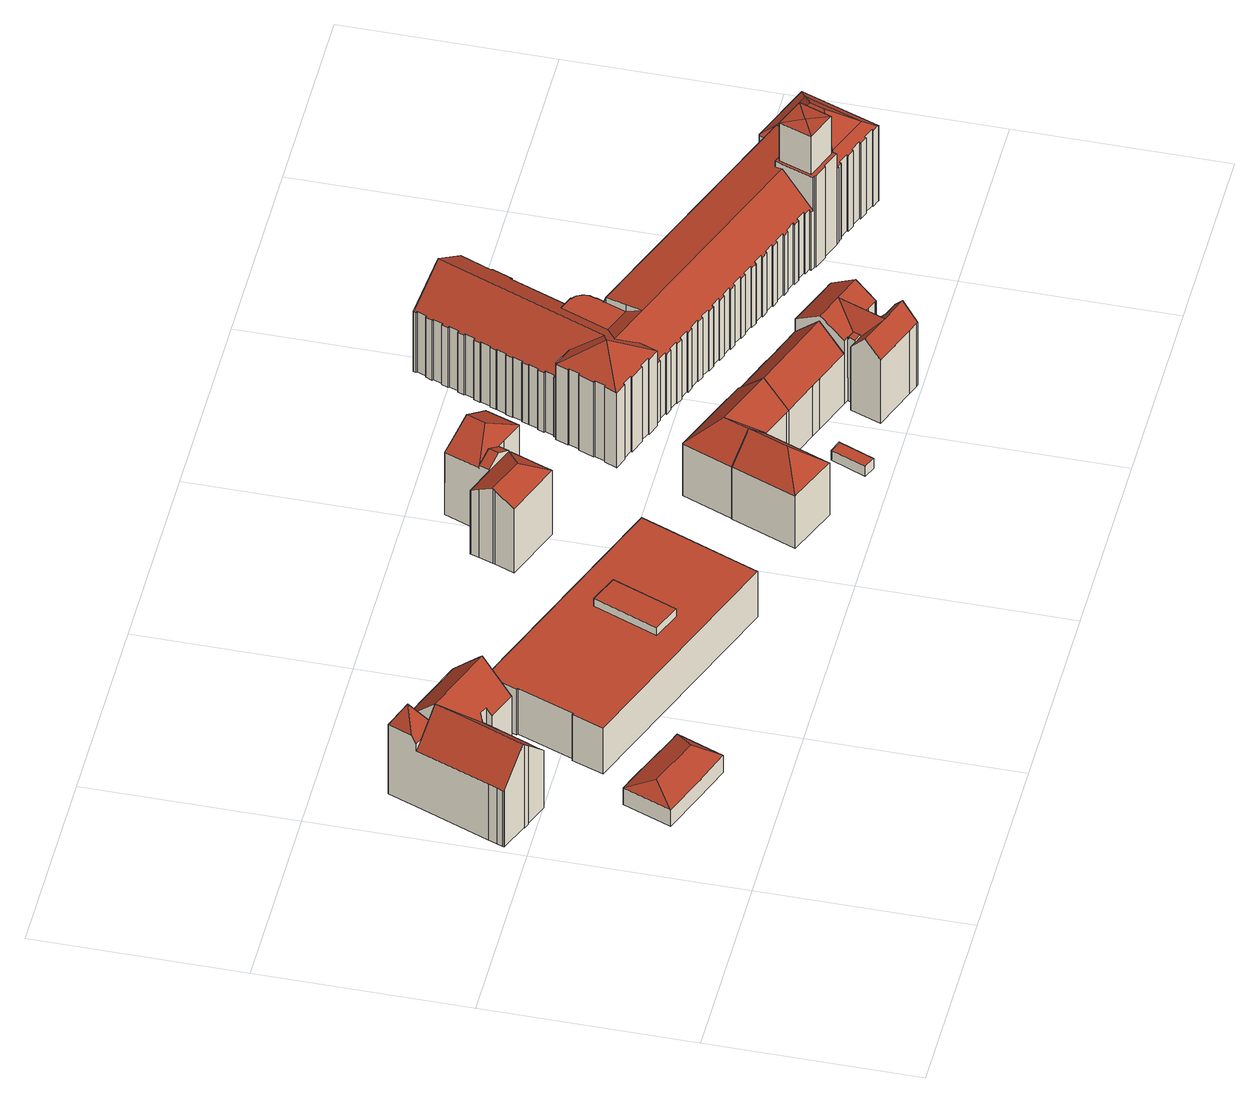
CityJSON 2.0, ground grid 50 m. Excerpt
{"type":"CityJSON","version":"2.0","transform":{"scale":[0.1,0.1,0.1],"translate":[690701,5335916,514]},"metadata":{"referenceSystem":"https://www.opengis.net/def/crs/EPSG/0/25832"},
"CityObjects":{
"building1":{"type":"Building","attributes":{"Gemeindeschluessel":"09162000","HoeheDach":"522.950","HoeheGrund":"515.320","Methode":"2000","NiedrigsteTraufeDesGebaeudes":"519.986","Geometrietyp2DReferenz":"3000","function":"31001_2463","roofType":"3200","measuredHeight":7.63},"geometry":[{"type":"MultiSurface","lod":"2","boundaries":[[[0,1,2,3,4,5]],[[0,5,6]],[[7,4,3,8]],[[9,10,11,12,13,14]],[[15,2,11,10]],[[16,5,4,7]],[[12,11,1,0,6,17,13]],[[11,2,1]],[[13,17,6,5,16,18,19,14]],[[10,9,14,19,18,16,7,8,15]],[[8,3,2,15]]],"semantics":{"surfaces":[{"type":"RoofSurface"},{"type":"WallSurface"},{"type":"GroundSurface"}],"values":[0,0,1,1,1,1,0,0,1,2,1]}}]},
"building2":{"type":"Building","attributes":{"Gemeindeschluessel":"09162000","HoeheDach":"540.770","HoeheGrund":"515.180","Methode":"2000","NiedrigsteTraufeDesGebaeudes":"531.551","Geometrietyp2DReferenz":"3000","function":"31001_1000","roofType":"3100","measuredHeight":25.59,"storeysAboveGround":4},"geometry":[{"type":"MultiSurface","lod":"2","boundaries":[[[20,21,22,23]],[[24,25,26]],[[27,28,21,20]],[[29,30,31]],[[32,33,28,27]],[[34,35,36,37,30,24,26,38,39,40]],[[41,42,43,44]],[[45,46,47,48,49,50]],[[51,52,53,54,41,44,55,56,57,47,46,45,58,59,32,27,20,23,60,61,62,63,64,65,66,67,68,69,70,71,72,73,74,75,76]],[[47,57,56,77,78,48]],[[79,53,52,51,76,80,81,82]],[[71,83,84,72]],[[85,82,81,80,86,87,31,30]],[[88,89,87,86,75,74,73,72,84]],[[90,91,92]],[[23,22,93,60]],[[58,94,95,59]],[[64,34,40,65]],[[63,35,34,64]],[[75,86,80,76]],[[62,61,96,36,35,63]],[[45,50,94,58]],[[87,89,31]],[[90,88,84,83,91]],[[56,55,44,43,97,77]],[[24,29,90,92,25]],[[38,26,25,92,91,83,71,70,69,68,67]],[[60,93,96,61]],[[78,77,97,43,42,98,79,82,85,30]],[[29,31,89,88,90]],[[96,93,22,21,28,33,95,94,50,49,48,78,30,37,36]],[[59,95,33,32]],[[53,79,98,54]],[[65,40,39,66]],[[66,39,38,67]],[[54,98,42,41]],[[24,30,29]]],"semantics":{"surfaces":[{"type":"WallSurface"},{"type":"RoofSurface"},{"type":"GroundSurface"}],"values":[0,0,0,0,0,1,0,0,2,0,0,0,1,0,1,0,0,0,0,0,0,0,0,1,0,1,0,0,1,1,1,0,0,0,0,0,0]}}]},
"building3":{"type":"Building","attributes":{"Gemeindeschluessel":"09162000","HoeheDach":"530.840","HoeheGrund":"515.204","Methode":"2000","NiedrigsteTraufeDesGebaeudes":"528.590","Geometrietyp2DReferenz":"3000","function":"31001_3020","roofType":"1000","measuredHeight":15.64,"storeysAboveGround":3},"geometry":[{"type":"MultiSurface","lod":"2","boundaries":[[[99,100,101,102]],[[103,104,105,106]],[[107,108,109,110]],[[111,112,113,114]],[[115,100,99,116,117,118]],[[110,109,119,120]],[[121,122,118,117]],[[103,123,124,102,101,125,126,104]],[[119,109,108,127]],[[120,119,127,128]],[[129,130,112,111]],[[106,105,130,129]],[[128,127,108,107]],[[124,123,103,106,129,111,114,121,117,116,99,102]],[[114,113,122,121]],[[104,126,125,101,100,115,118,122,113,112,130,105],[107,110,120,128]]],"semantics":{"surfaces":[{"type":"WallSurface"},{"type":"RoofSurface"},{"type":"GroundSurface"}],"values":[0,0,0,0,0,0,0,0,1,0,0,0,0,2,0,1]}}]},
"building4":{"type":"Building","attributes":{"Gemeindeschluessel":"09162000","HoeheDach":"536.640","HoeheGrund":"515.020","Methode":"1000","NiedrigsteTraufeDesGebaeudes":"530.200","Geometrietyp2DReferenz":"3000","function":"31001_9998","roofType":"3200","measuredHeight":21.62,"storeysAboveGround":5},"geometry":[{"type":"MultiSurface","lod":"2","boundaries":[[[131,132,133,134]],[[135,136,137,138]],[[132,139,140,133]],[[141,142,135,138,143,144]],[[134,133,140,137,136]],[[131,142,141,144,139,132]],[[142,131,134,136,135]],[[140,139,144,143,138,137]]],"semantics":{"surfaces":[{"type":"RoofSurface"},{"type":"WallSurface"},{"type":"GroundSurface"}],"values":[0,1,0,2,0,1,1,1]}}]},
"building5":{"type":"Building","attributes":{"Gemeindeschluessel":"09162000","HoeheDach":"537.180","HoeheGrund":"514.008","Methode":"2000","NiedrigsteTraufeDesGebaeudes":"532.150","Geometrietyp2DReferenz":"3000","function":"31001_1000","roofType":"3100","measuredHeight":23.17,"storeysAboveGround":6},"geometry":[{"type":"MultiSurface","lod":"2","boundaries":[[[145,146,147,148,149,150,151,152]],[[153,147,146,154]],[[155,156,157,158]],[[159,160,161,149,148]],[[162,163,164,165]],[[166,167,168,169]],[[150,170,171,172,151]],[[149,161,173,170,150]],[[167,166,163,162]],[[168,174,175,176,169]],[[176,175,177,178,179]],[[154,146,145,180,181,182,178,177,183]],[[182,181,184,185,186]],[[184,187,188,185]],[[179,189,164,163,166,169,176]],[[183,177,175,174]],[[156,155,186,185,188,152,151,172,190]],[[159,153,154,183,174,168,167,162,165,191,157,156,190,192,193,160]],[[159,148,147,153]],[[193,173,161,160]],[[190,172,171,192]],[[181,180,187,184]],[[193,192,171,170,173]],[[191,165,164,189,194]],[[145,152,188,187,180]],[[191,194,158,157]],[[179,178,182,186,155,158,194,189]]],"semantics":{"surfaces":[{"type":"RoofSurface"},{"type":"WallSurface"},{"type":"GroundSurface"}],"values":[0,1,1,1,1,1,0,0,1,1,0,1,1,0,0,1,1,2,1,1,1,0,1,1,1,1,0]}}]},
"building6":{"type":"Building","attributes":{"Gemeindeschluessel":"09162000","HoeheDach":"536.460","HoeheGrund":"515.120","Methode":"2000","NiedrigsteTraufeDesGebaeudes":"530.188","Geometrietyp2DReferenz":"3000","function":"31001_9998","roofType":"3100","measuredHeight":21.34,"storeysAboveGround":5},"geometry":[{"type":"MultiSurface","lod":"2","boundaries":[[[195,196,197,198,199,200]],[[200,199,198,201,202,203,204]],[[205,195,200,204,206]],[[207,208,209,210,211,212]],[[213,206,204,203]],[[210,209,214,215,197,196,195]],[[211,210,195,205]],[[216,217,218,208,207,212,219,213,203,202,201]],[[219,212,211,205,206,213]],[[217,215,214,218]],[[218,214,209,208]],[[215,217,216,201,198,197]]],"semantics":{"surfaces":[{"type":"RoofSurface"},{"type":"WallSurface"},{"type":"GroundSurface"}],"values":[0,1,0,1,1,0,0,2,1,1,1,1]}}]},
"building7":{"type":"Building","attributes":{"Gemeindeschluessel":"09162000","HoeheDach":"518.188","HoeheGrund":"515.290","Methode":"1000","NiedrigsteTraufeDesGebaeudes":"518.188","Geometrietyp2DReferenz":"3000","function":"31001_2000","roofType":"1000","measuredHeight":2.9},"geometry":[{"type":"MultiSurface","lod":"2","boundaries":[[[220,221,222,223]],[[221,224,225,222]],[[220,226,224,221]],[[222,225,227,223]],[[223,227,226,220]],[[227,225,224,226]]],"semantics":{"surfaces":[{"type":"GroundSurface"},{"type":"WallSurface"},{"type":"RoofSurface"}],"values":[0,1,1,1,1,2]}}]},
"building8":{"type":"Building","attributes":{"Gemeindeschluessel":"09162000","HoeheDach":"536.210","HoeheGrund":"515.115","Methode":"2000","NiedrigsteTraufeDesGebaeudes":"529.707","Geometrietyp2DReferenz":"3000","function":"31001_1000","roofType":"3100","measuredHeight":21.09,"storeysAboveGround":4},"geometry":[{"type":"MultiSurface","lod":"2","boundaries":[[[228,229,230,231]],[[232,233,230,229,234,235,236]],[[231,230,233,237]],[[238,239,240,241]],[[241,240,242,243]],[[239,238,244,237,233,232]],[[243,242,245,217]],[[242,240,239,232,236,245]],[[234,229,228,246,201,235]],[[244,238,241,243,217,247,201,246,228,231,237]],[[245,236,235,201,247,217]]],"semantics":{"surfaces":[{"type":"WallSurface"},{"type":"RoofSurface"},{"type":"GroundSurface"}],"values":[0,1,0,0,0,0,0,1,0,2,0]}}]},
"building9":{"type":"Building","attributes":{"Gemeindeschluessel":"09162000","HoeheDach":"537.890","HoeheGrund":"515.087","Methode":"2000","NiedrigsteTraufeDesGebaeudes":"533.430","Geometrietyp2DReferenz":"3000","function":"31001_1000","roofType":"3100","measuredHeight":22.8,"storeysAboveGround":6},"geometry":[{"type":"MultiSurface","lod":"2","boundaries":[[[248,249,250,251]],[[252,253,254,255]],[[256,257,258,259]],[[260,261,262,263]],[[261,260,264,265]],[[266,267,268,269]],[[270,271,272,273,274,275]],[[276,237,277,278]],[[279,280,269,268]],[[255,254,265,264]],[[281,275,274,282]],[[283,249,248,272]],[[279,268,267,284,271,285,258,257]],[[286,271,284,287]],[[288,276,278,289]],[[281,290,291,270,275]],[[292,282,274,273,251,250,293,294]],[[280,279,257,256]],[[286,295,296,297,289,278,277,298]],[[237,238,299,298,277]],[[288,289,297,300]],[[252,301,296,295,253]],[[293,250,249,283]],[[302,259,258,285,303]],[[272,248,251,273]],[[304,305,306,307]],[[300,297,296,301]],[[304,303,285,271,270,291,305]],[[286,298,299,294,293,283]],[[252,255,264,260,263,266,269,280,256,259,302,307,306,290,281,282,292,238,237,276,288,300,301]],[[292,294,299,238]],[[263,262,287,284,267,266]],[[306,305,291,290]],[[302,303,304,307]],[[286,283,272,271]],[[261,265,254,253,295,286,287,262]]],"semantics":{"surfaces":[{"type":"RoofSurface"},{"type":"WallSurface"},{"type":"GroundSurface"}],"values":[0,1,1,1,1,1,0,1,1,1,1,1,0,0,1,1,1,1,0,1,1,1,1,1,1,1,1,0,0,2,1,1,1,1,0,0]}}]},
"building10":{"type":"Building","attributes":{"Gemeindeschluessel":"09162000","HoeheDach":"552.690","HoeheGrund":"514.670","Methode":"9999","NiedrigsteTraufeDesGebaeudes":"531.732","Geometrietyp2DReferenz":"3000","function":"31001_3020","roofType":"3100","measuredHeight":38.02,"storeysAboveGround":5},"geometry":[{"type":"MultiSurface","lod":"2","boundaries":[[[308,309,310,311]],[[312,313,314,315]],[[316,317,318,319]],[[320,321,322,323,324,325,326]],[[327,328,329]],[[330,331,332,333]],[[334,335,336,337,338]],[[339,340,341,342]],[[343,344,345,346]],[[347,348,349,350,351,352,353]],[[354,355,356,357]],[[358,359,360,361,362,363,364]],[[365,366,367,368,369]],[[370,371,361,337,336,372,373,374,375]],[[376,377,378,379]],[[380,381,382,383]],[[384,385,386,387]],[[388,389,390,391,392,393]],[[394,395,396,397]],[[398,399,400,401]],[[402,403,404,405]],[[388,393,406,407]],[[408,409,410,411]],[[412,413,414,415]],[[383,382,416,417]],[[418,419,420,421]],[[422,423,424,425]],[[426,373,329]],[[427,428,429,430]],[[431,352,335]],[[432,433,434,435]],[[353,352,431,436]],[[437,320,326,438,439,440]],[[441,349,348,442]],[[443,444,445,446]],[[447,448,449,450]],[[451,369,368,452,453,454,455,456,457,458,459,460,461,462,463,464,465,466,467,468]],[[346,345,469,470]],[[471,472,473,474]],[[475,476,477,478,452,368,367]],[[479,480,481,482]],[[470,469,483,484]],[[485,486,395,394]],[[487,488,489,490]],[[491,492,493,494]],[[495,496,440,439]],[[497,498,499,500]],[[501,502,503,504]],[[435,434,505,506]],[[507,508,509,510]],[[511,372,512]],[[513,514,496,495]],[[515,516,517,518]],[[415,414,309,308]],[[519,520,521]],[[522,523,524,525]],[[526,527,448,447]],[[528,529,530,531]],[[532,533,534,535]],[[536,537,538,539]],[[511,540,541]],[[542,543,358,364,544,391,390]],[[545,546,514,513]],[[411,410,547,548]],[[454,453,478,477,449,448,527,505,434,433,549,445,444,550,551,552,378,377,481,480,534,533,553,400,399,554,555,556,557,558,559,560,561,493,492,562,473,472,563,314,313,564,565,503,502,420,419,566,318,317,567,568,569,570,571,572,489,488,573,574,575,576,370,375,455]],[[531,530,523,522]],[[577,578,579,580]],[[581,582,583,584]],[[324,323,585,586]],[[587,588,589,590]],[[591,592,593,594]],[[387,386,595,596]],[[504,503,565,597]],[[548,547,403,402]],[[319,318,566,598]],[[375,599,456,455]],[[512,372,336,335]],[[600,601,602,603,604,605]],[[606,607,608,609]],[[584,583,508,507]],[[610,611,461,460,459,612]],[[315,314,563,613]],[[357,356,340,339]],[[614,615,616,617,618,619,576,575,620]],[[621,441,442,622,343,346,470,484,623,380,383,417,485,394,397,624,625,626,627,543,542,390,389,388,407,628,616,615,614,620,629,630,487,490,631,632,633,634,635,636,316,319,598,418,421,501,504,597,637,312,315,613,471,474,638,491,494,639,640,641,642,643,644,645,646,398,401,647,532,535,479,482,376,379,648,649,650,443,446,651,432,435,506,526,447,450,476,475,367,366,652,330,333,577,580,354,357,339,342,653,654,412,415,308,311,545,513,495,439,438,326,325,324,586,655,656,497,500,427,430,422,425,657,658,659,660,661,662,663,664,665,666,606,609,408,411,548,402,405,591,594,667,668,669,670,528,531,522,525,671,672,673,674,675,611,610,612,676,677,678,581,584,507,510,384,387,596,679,680,587,590,681,605,604,603,682]],[[603,602,351,682]],[[539,538,516,515]],[[677,683,684,678]],[[677,676,612,459,458,685,683]],[[675,462,461,611]],[[686,687,688,396,395,486,416,382,381,689,483,469,345,344,347,353,520,690]],[[594,593,691,667]],[[446,445,549,651]],[[665,692,693,666]],[[521,520,338]],[[335,352,351,602,601]],[[645,555,554,646]],[[661,694,695,662]],[[397,396,688,624]],[[678,684,582,581]],[[632,571,570,633]],[[646,554,399,398]],[[628,407,406,696,617,616]],[[644,556,555,645]],[[510,509,385,384]],[[482,481,377,376]],[[322,321,697]],[[634,569,568,635]],[[405,404,592,591]],[[657,698,699,658]],[[341,700,701,654,653,342]],[[457,685,458]],[[494,493,561,639]],[[541,540,600,605,681,590,589]],[[624,688,687,625]],[[372,511,541,589,588,702,327,329,373]],[[466,465,672,671,525,524]],[[421,420,502,501]],[[340,356,355,579,578,332,331,703,365,369,451,468,700,341]],[[371,704,362,361]],[[417,416,486,485]],[[637,564,313,312]],[[335,601,600,540,511,512]],[[490,489,572,631]],[[619,705,704,371,370,576]],[[500,499,428,427]],[[623,689,381,380]],[[640,560,559,641]],[[468,437,440,496,514,546,310,309,414,413,701,700]],[[680,702,588,587]],[[613,563,472,471]],[[425,424,698,657]],[[621,350,349,441]],[[662,695,706,663]],[[664,707,692,665]],[[353,436,520]],[[620,575,574,629]],[[708,537,517]],[[519,521,338,337,361,360]],[[654,701,413,412]],[[474,473,562,638]],[[599,426,329,328,595,386,385,509,508,583,582,684,683,685,457,456]],[[656,709,498,497]],[[453,452,478]],[[379,378,552,648]],[[636,567,317,316]],[[468,467,697,321,320,437]],[[647,553,533,532]],[[598,566,419,418]],[[670,710,529,528]],[[516,708,517]],[[609,608,409,408]],[[642,558,557,643]],[[666,693,607,606]],[[599,374,373,426]],[[669,711,710,670]],[[655,712,709,656]],[[663,706,707,664]],[[627,626,686,690,358,543]],[[635,568,567,636]],[[430,429,423,422]],[[643,557,556,644]],[[535,534,480,479]],[[328,327,702,680,679,596,595]],[[659,713,714,660]],[[639,561,560,640]],[[516,538,708]],[[333,332,578,577]],[[597,565,564,637]],[[621,682,351,350]],[[690,520,519,359,358]],[[519,360,359]],[[630,573,488,487]],[[697,467,466,524,523,530,529,710,711,715,691,593,592,404,403,547,410,409,608,607,693,692,707,706,695,694,714,713,699,698,424,423,429,428,499,498,709,712,585,323,322]],[[672,465,464,673]],[[506,505,527,526]],[[375,374,599]],[[586,585,712,655]],[[618,617,696,406,393,392,391,544,364,363,362,704,705,619],[536,539,515,518]],[[631,572,571,632]],[[436,431,335,334,338,520]],[[658,699,713,659]],[[648,552,551,649]],[[633,570,569,634]],[[651,549,433,432]],[[660,714,694,661]],[[652,703,331,330]],[[622,442,348,347,344,343]],[[667,691,715,668]],[[708,538,537]],[[638,562,492,491]],[[366,365,703,652]],[[649,551,550,650]],[[668,715,711,669]],[[580,579,355,354]],[[450,449,477,476]],[[641,559,558,642]],[[484,483,689,623]],[[463,462,675,674,673,464]],[[625,687,686,626]],[[518,517,537,536]],[[629,574,573,630]],[[401,400,553,647]],[[650,550,444,443]],[[311,310,546,545]]],"semantics":{"surfaces":[{"type":"WallSurface"},{"type":"RoofSurface"},{"type":"GroundSurface"}],"values":[0,0,0,0,0,0,0,0,0,1,0,0,0,1,0,0,0,0,0,0,0,0,0,0,0,0,0,0,0,1,0,1,0,0,0,0,1,0,0,0,0,0,0,0,0,0,0,0,0,0,0,0,0,0,0,0,0,0,0,0,0,0,0,0,1,0,0,0,0,0,0,0,0,0,0,1,0,0,0,0,0,0,0,0,2,0,0,0,0,0,1,0,0,0,0,1,0,0,0,0,0,0,0,0,0,0,0,0,0,0,0,0,0,0,0,1,0,0,1,0,0,0,1,0,0,0,0,0,1,0,0,0,0,0,0,1,0,1,1,0,0,1,0,0,0,0,1,0,0,0,1,0,0,0,0,0,0,0,0,0,0,0,0,0,0,0,1,0,0,0,1,0,0,1,0,0,0,0,1,0,1,0,0,0,0,0,0,0,0,1,0,0,0,0,0,0,0,0,0,0,0,0,0,0,0]}}]}
},
"vertices":[
[207,261,90],[332,211,90],[389,255,61],[363,265,61],[231,318,61],[195,331,61],[150,218,61],[231,318,13],[363,265,13],[249,177,13],[343,143,13],[343,143,62],[249,177,61],[149,215,60],[149,215,13],[389,255,13],[195,331,13],[150,217,61],[150,218,13],[150,217,13],
[89,519,12],[89,519,242],[88,517,242],[88,517,12],[106,759,196],[89,766,196],[89,766,176],[147,496,12],[147,496,180],[157,740,196],[157,740,259],[180,798,196],[153,512,12],[153,512,180],[6,552,177],[7,551,179],[73,525,259],[129,667,259],[20,591,176],[12,569,176],[6,555,176],[236,645,12],[236,645,196],[217,652,196],[217,652,12],[186,609,12],[199,641,12],[200,644,12],[200,644,185],[199,641,185],[186,609,185],[332,682,12],[329,675,12],[302,603,12],[231,630,12],[209,649,12],[207,648,12],[202,645,12],[192,606,12],[162,534,12],[75,522,12],[76,524,12],[73,525,12],[7,551,12],[6,552,12],[6,555,12],[12,569,12],[20,591,12],[89,766,12],[93,777,12],[116,834,12],[116,835,12],[118,834,12],[174,813,12],[185,809,12],[352,745,12],[356,744,12],[207,648,188],[202,645,183],[302,603,179],[356,744,184],[332,682,251],[329,675,259],[116,835,215],[118,834,215],[234,711,259],[352,745,185],[185,809,184],[174,813,215],[185,809,196],[133,795,268],[116,834,216],[93,777,216],[75,522,256],[192,606,178],[162,534,180],[76,524,256],[209,649,189],[231,630,179],
[943,470,12],[943,470,146],[957,464,146],[957,464,12],[845,181,12],[845,181,146],[281,395,146],[281,395,12],[658,502,146],[658,502,168],[727,475,168],[727,475,146],[313,469,12],[313,469,146],[365,604,146],[365,604,12],[391,679,146],[391,679,12],[389,680,12],[389,680,146],[666,321,168],[666,321,146],[361,605,12],[361,605,146],[870,244,12],[931,398,12],[931,398,146],[870,244,146],[597,348,168],[597,348,146],[309,470,12],[309,470,146],
[1201,102,162],[1201,103,162],[1164,187,226],[1080,151,163],[1080,151,10],[1080,151,162],[1141,306,162],[1141,306,10],[1262,258,162],[1202,282,226],[1201,103,10],[1201,102,10],[1202,282,10],[1262,258,10],
[1065,805,181],[1066,808,185],[1086,800,185],[1142,778,186],[1143,779,187],[1086,841,232],[995,834,182],[995,834,181],[1086,800,0],[1066,808,0],[985,809,187],[985,809,0],[916,835,0],[916,835,187],[1142,778,0],[1170,859,0],[1170,859,189],[896,776,0],[896,776,217],[897,780,219],[897,780,0],[878,729,187],[878,729,0],[1017,676,0],[1017,676,187],[1103,886,232],[1054,906,200],[1027,918,182],[1112,882,226],[1035,723,0],[1035,723,187],[1017,677,187],[1054,776,188],[1055,781,188],[988,747,220],[1065,805,189],[1056,782,189],[1056,782,187],[1054,776,0],[1021,796,211],[986,809,189],[986,809,187],[1030,820,211],[995,834,189],[897,782,220],[1027,918,0],[909,814,0],[1054,906,0],[1112,882,0],[909,814,200],
[1226,342,225],[1288,318,225],[1367,287,225],[1391,348,162],[1312,379,163],[1189,426,164],[1391,348,11],[1312,379,11],[1189,426,11],[1189,426,163],[1202,281,225],[1141,306,163],[1264,257,11],[1334,229,11],[1334,229,163],[1264,257,163],[1262,258,164],[1262,258,11],[1141,306,11],[1343,226,163],[1344,228,165],[1367,287,11],[1344,228,11],[1343,226,11],[1202,281,11],
[1335,54,13],[1369,137,13],[1398,126,13],[1364,42,13],[1369,137,42],[1398,126,42],[1335,54,42],[1364,42,42],
[1483,313,11],[1483,313,159],[1507,303,159],[1507,303,11],[1575,211,222],[1598,270,159],[1408,342,157],[1391,348,157],[1367,288,222],[1598,270,11],[1552,151,11],[1552,151,158],[1463,184,158],[1463,184,11],[1437,194,158],[1437,194,11],[1575,211,11],[1344,228,158],[1408,342,11],[1367,288,11],
[1575,120,200],[1581,136,200],[1563,143,200],[1556,127,200],[1686,110,11],[1686,110,203],[1684,111,203],[1684,111,11],[1666,65,11],[1666,65,217],[1668,65,217],[1668,65,11],[1656,121,11],[1656,121,203],[1652,123,203],[1652,123,11],[1680,112,11],[1680,112,203],[1635,77,11],[1635,77,216],[1639,76,216],[1639,76,11],[1524,97,239],[1596,70,239],[1575,120,194],[1556,127,194],[1556,126,195],[1537,133,196],[1699,231,11],[1598,270,195],[1699,231,195],[1662,67,217],[1662,67,11],[1537,133,11],[1556,126,11],[1581,136,194],[1640,91,200],[1661,46,239],[1640,184,239],[1651,118,200],[1710,227,11],[1710,227,195],[1510,60,11],[1510,60,195],[1565,146,11],[1563,143,194],[1565,146,197],[1705,160,239],[1728,220,195],[1722,223,195],[1574,209,239],[1552,151,197],[1722,223,11],[1728,220,11],[1647,9,11],[1647,9,195],[1641,11,195],[1617,20,195],[1617,20,11],[1641,11,11],
[1270,642,7],[1270,642,227],[1285,679,227],[1285,679,7],[1766,398,7],[1766,398,186],[1765,395,182],[1765,395,7],[1867,359,7],[1867,359,186],[1844,368,186],[1844,368,7],[1312,733,227],[1313,736,226],[1313,736,182],[1315,741,181],[1315,741,7],[1313,736,7],[1312,733,7],[1528,695,180],[1528,695,233],[1521,677,233],[1369,544,7],[1369,544,228],[1343,554,228],[1343,554,7],[2111,363,247],[2138,435,247],[2138,435,248],[2111,363,257],[2097,325,247],[1278,575,7],[1278,575,226],[1248,586,226],[1248,586,7],[2187,231,7],[2187,231,229],[2188,234,231],[2188,234,7],[2205,225,229],[2207,224,228],[2208,227,228],[2251,342,228],[2276,410,228],[2242,395,247],[2191,258,247],[1305,568,7],[1305,568,228],[1279,578,228],[1279,578,7],[2050,281,226],[2060,308,226],[2060,308,240],[2084,373,257],[2084,373,274],[2060,308,274],[2050,281,274],[1398,530,226],[1398,530,7],[1399,534,7],[1399,534,227],[1398,530,227],[1991,388,260],[1998,406,257],[2111,445,248],[1518,672,248],[1500,624,254],[1483,582,260],[1557,478,7],[1557,478,185],[1533,486,185],[1533,486,7],[2143,252,7],[2143,252,231],[2117,262,231],[2117,262,7],[1532,717,7],[1532,717,233],[1532,711,233],[1532,711,7],[2003,296,7],[2004,297,7],[2006,298,7],[2006,298,274],[2004,297,274],[2003,296,274],[2097,269,7],[2097,269,231],[2071,279,231],[2071,279,7],[1611,457,7],[1611,457,186],[1610,454,182],[1610,454,7],[1411,974,7],[1411,974,184],[1420,997,184],[1420,997,7],[1971,308,274],[1971,308,7],[1404,958,7],[1404,958,184],[1401,960,182],[1401,960,7],[1263,615,7],[1263,615,229],[1273,641,229],[1273,641,7],[2115,259,229],[2115,259,7],[1827,371,7],[1827,371,183],[1828,374,186],[1828,374,7],[1346,819,7],[1346,819,181],[1348,818,183],[1348,818,7],[1518,672,233],[1341,803,7],[1341,803,183],[1340,803,181],[1340,803,7],[2170,366,299],[1479,507,7],[1479,507,185],[1456,516,185],[1456,516,7],[2158,333,299],[1308,735,227],[1308,735,7],[1307,735,7],[1307,735,227],[2208,227,7],[2207,224,7],[1494,501,7],[1494,501,185],[1493,498,182],[1493,498,7],[1441,522,7],[1441,522,185],[1417,531,185],[1417,531,7],[1364,605,266],[1401,534,226],[1416,573,226],[1401,593,240],[1380,621,260],[1435,649,233],[1480,763,233],[1515,749,208],[1572,896,208],[1573,896,208],[1578,894,205],[1597,941,205],[1592,943,208],[1591,943,208],[1621,1018,209],[1540,1049,266],[1380,644,266],[1352,632,280],[2162,244,231],[2162,244,7],[1751,404,7],[1751,404,186],[1727,413,186],[1727,413,7],[1401,534,7],[1416,528,7],[1416,528,182],[1401,534,182],[1571,469,7],[1571,469,182],[1556,475,182],[1556,475,7],[2161,241,229],[2161,241,7],[2096,266,7],[2096,266,229],[1945,330,7],[1945,330,186],[1921,339,186],[1921,339,7],[1711,415,7],[1711,415,182],[1712,418,186],[1712,418,7],[1296,705,7],[1296,705,227],[1330,780,7],[1330,780,181],[1332,780,183],[1332,780,7],[1805,383,7],[1805,383,186],[1804,380,182],[1804,380,7],[1454,513,182],[1454,513,7],[1530,728,7],[1530,728,233],[1532,722,233],[1532,722,7],[2114,453,226],[2111,445,226],[1298,704,7],[1298,704,229],[2047,292,274],[2047,292,384],[1973,320,384],[1973,320,274],[2077,302,240],[2087,298,247],[2087,298,240],[1448,1077,7],[1448,1077,182],[1451,1084,182],[1451,1084,7],[1439,519,7],[1439,519,182],[1442,1053,7],[1442,1053,184],[1451,1075,185],[1451,1075,7],[1596,463,7],[1596,463,185],[1572,472,185],[1572,472,7],[2002,398,274],[2002,398,384],[2076,369,384],[2076,369,274],[2120,469,226],[2120,469,179],[2049,281,7],[2050,281,7],[2049,281,274],[1288,678,7],[1288,678,229],[1408,976,181],[1408,976,7],[1478,504,182],[1518,492,185],[1517,489,182],[1532,484,182],[1595,460,182],[1635,448,186],[1633,445,182],[1648,439,182],[1650,442,186],[1673,433,186],[1672,430,182],[1687,425,182],[1688,428,186],[1726,410,182],[1750,401,182],[1790,389,186],[1789,386,182],[1842,365,182],[1866,356,182],[1881,351,182],[1882,354,186],[1906,345,186],[1905,341,182],[1920,336,182],[1944,327,183],[1959,321,182],[1957,316,177],[1964,314,177],[1342,551,7],[1342,551,226],[1304,565,226],[1304,565,7],[1525,739,7],[1525,739,233],[1528,733,233],[1528,733,7],[1318,740,184],[1318,740,7],[1895,555,7],[1895,555,180],[2029,503,179],[2029,503,7],[1417,999,7],[1417,999,182],[1423,1015,182],[1423,1015,7],[1526,695,233],[1526,695,7],[1789,386,7],[1842,365,7],[1500,624,233],[2121,468,228],[2122,469,228],[2122,470,227],[2122,470,7],[2122,469,7],[2121,468,7],[1392,937,7],[1392,937,181],[1395,935,184],[1395,935,7],[1573,896,7],[1578,894,7],[1572,896,7],[1750,401,7],[1964,314,7],[1965,313,7],[1969,312,7],[1969,312,274],[1965,313,274],[1964,314,274],[1957,316,7],[2251,342,7],[2205,225,7],[2141,249,7],[2070,276,7],[2059,280,7],[2058,278,7],[2051,281,7],[1970,310,7],[1959,321,7],[1944,327,7],[1920,336,7],[1905,341,7],[1906,345,7],[1882,354,7],[1881,351,7],[1866,356,7],[1790,389,7],[1726,410,7],[1688,428,7],[1687,425,7],[1672,430,7],[1673,433,7],[1650,442,7],[1648,439,7],[1633,445,7],[1635,448,7],[1595,460,7],[1532,484,7],[1517,489,7],[1518,492,7],[1478,504,7],[1368,541,7],[1248,587,7],[1260,616,7],[1327,763,7],[1324,764,7],[1357,842,7],[1355,842,7],[1361,858,7],[1363,858,7],[1372,881,7],[1371,882,7],[1377,897,7],[1379,897,7],[1388,920,7],[1386,921,7],[1426,1013,7],[1435,1036,7],[1432,1038,7],[1439,1054,7],[1540,1049,7],[1621,1018,7],[1591,943,7],[1592,943,7],[1597,941,7],[1515,749,7],[1514,747,7],[1520,744,7],[1528,695,7],[1875,562,7],[2120,469,7],[2276,410,7],[1514,747,233],[1520,744,233],[1515,749,233],[2058,278,227],[2059,280,229],[2070,276,229],[2141,249,229],[2051,281,227],[1426,1013,184],[1388,920,183],[1386,921,181],[1372,881,183],[1371,882,181],[1970,310,274],[1360,717,226],[1357,842,183],[1355,842,181],[1248,587,227],[1260,616,227],[1875,562,180],[1368,541,226],[1998,406,274],[1991,388,274],[1377,897,181],[1379,897,183],[2024,345,387],[1324,764,181],[1439,1054,182],[1432,1038,182],[1327,763,184],[1361,858,181],[1363,858,183],[1435,1036,184]
]}
